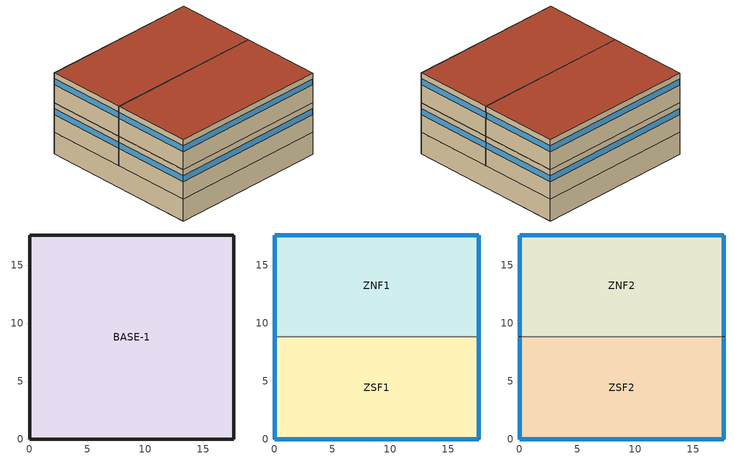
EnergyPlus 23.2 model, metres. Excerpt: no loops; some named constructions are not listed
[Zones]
BASE-1
 floor ground (SLABL): 0,17.59 17.59,17.59 17.59,0 0,0 z-2.44
 wall ground (UNDRWALL): 0,0 17.59,0 17.59,17.59 0,17.59 0,0 z-2.44:0
ZSF1
 floor to BASE-1 (FLOORR): 0,8.79 17.59,8.79 17.59,0 0,0 z0
 wall outside (WALLR): 0,8.79 0,0 17.59,0 17.59,8.79 z0:3.35
 window (CFS_Glz_2046): 17.59,0.01 17.59,8.79 / 0.01,0 17.58,0 / 0,8.79 0,0.01 z2.01:2.67
ZNF1
 floor to BASE-1 (FLOORR): 0,17.59 17.59,17.59 17.59,8.79 0,8.79 z0
 wall outside (WALLR): 17.59,8.79 17.59,17.59 0,17.59 0,8.79 z0:3.35
 wall to ZSF1 (INTWALL-1): 0,8.79 17.59,8.79 z0:3.35
 window (CFS_Glz_2046): 17.59,8.8 17.59,17.58 / 17.58,17.59 0.01,17.59 / 0,17.58 0,8.8 z2.01:2.67
ZNF2
 floor to ZNF1 (FLOORR): 0,17.59 17.59,17.59 17.59,8.79 0,8.79 z3.35
 wall outside (WALLR): 17.59,8.79 17.59,17.59 0,17.59 0,8.79 z3.35:6.71
 wall to ZSF2 (INTWALL-1): 0,8.79 17.59,8.79 z3.35:6.71
 window (CFS_Glz_2035): 17.59,8.9 17.59,17.58 / 17.58,17.59 0.01,17.59 / 0,17.58 0,8.9 z5.36:6.03
 roof outside (ROOFR): 0,8.79 17.59,8.79 17.59,17.59 0,17.59 z6.71
ZSF2
 floor to ZSF1 (FLOORR): 0,8.79 17.59,8.79 17.59,0 0,0 z3.35
 wall outside (WALLR): 0,8.79 0,0 17.59,0 17.59,8.79 z3.35:6.71
 window (CFS_Glz_2035): 17.59,0.01 17.59,8.79 / 0.01,0 17.58,0 / 0,8.79 0,0.01 z5.36:6.03
 roof outside (ROOFR): 0,0 17.59,0 17.59,8.79 0,8.79 z6.71
[Construction]
reverseFLOORR: CP01, CC24
[Material]
CC24: Conductivity=0.36; Density=1282; Roughness=MediumRough; Solar absorptance=0.65; Specific heat=837; Thermal absorptance=0.9; Thickness=0.1016; Visible absorptance=0.65
[Material:NoMass]
CP01: Roughness=Rough; Solar absorptance=0.75; Thermal absorptance=0.9; Thermal resistance=0.367; Visible absorptance=0.75
[Matrix:TwoDimension]
CFS_Glz_2035_TfSol: Number of columns=41; Number of rows=41; Value 1=7.57782; Value 2=0.00303; Value 3=0.00326; Value 4=0.00303; Value 5=0.00326; Value 6=0.00303; Value 7=0.00326; Value 8=0.00303; Value 9=0.00326; Value 10=0.00269; Value 11=0.00244; Value 12=0.00244; Value 13=0.00269; Value 14=0.00244; Value 15=0.00244; Value 16=0.00269; Value 17=0.00244; Value 18=0.00244; Value 19=0.00269; Value 20=0.00244; Value 21=0.00244; Value 22=0; Value 23=0; Value 24=0; Value 25=0; Value 26=0; Value 27=0; Value 28=0; Value 29=0; Value 30=0; Value 31=0; Value 32=0; Value 33=0; Value 34=0; Value 35=0; Value 36=0; Value 37=0; Value 38=0; Value 39=0; Value 40=0; Value 41=0; Value 42=0.00049; Value 43=5.47818; Value 44=0.00324; Value 45=0.00301; Value 46=0.00324; Value 47=0.00301; Value 48=0.00324; Value 49=0.00301; Value 50=0.00324; Value 51=0.00268; Value 52=0.00242; Value 53=0.00242; Value 54=0.00268; Value 55=0.00242; Value 56=0.00242; Value 57=0.00268; Value 58=0.00242; Value 59=0.00242; Value 60=0.00268; Value 61=0.00242; Value 62=0.00242; Value 63=0; Value 64=0; Value 65=0; Value 66=0; Value 67=0; Value 68=0; Value 69=0; Value 70=0; Value 71=0; Value 72=0; Value 73=0; Value 74=0; Value 75=0; Value 76=0; Value 77=0; Value 78=0; Value 79=0; Value 80=0; Value 81=0; Value 82=0; Value 83=0.00049; Value 84=0.00301; Value 85=4.81498; Value 86=0.00301; Value 87=0.00324; Value 88=0.00301; Value 89=0.00324; Value 90=0.00301; Value 91=0.00324; Value 92=0.00268; Value 93=0.00242; Value 94=0.00242; Value 95=0.00268; Value 96=0.00242; Value 97=0.00242; Value 98=0.00268; Value 99=0.00242; Value 100=0.00242; Value 101=0.00268; Value 102=0.00242; Value 103=0.00242; Value 104=0; Value 105=0; Value 106=0; Value 107=0; Value 108=0; Value 109=0; Value 110=0; Value 111=0; Value 112=0; Value 113=0; Value 114=0; Value 115=0; Value 116=0; Value 117=0; Value 118=0; Value 119=0; Value 120=0; Value 121=0; Value 122=0; Value 123=0; Value 124=0.00049; Value 125=0.00301; Value 126=0.00324; Value 127=5.47818; Value 128=0.00324; Value 129=0.00301; Value 130=0.00324; Value 131=0.00301; Value 132=0.00324; Value 133=0.00268; Value 134=0.00242; Value 135=0.00242; Value 136=0.00268; Value 137=0.00242; Value 138=0.00242; Value 139=0.00268; Value 140=0.00242; Value 141=0.00242; Value 142=0.00268; Value 143=0.00242; Value 144=0.00242; Value 145=0; Value 146=0; Value 147=0; Value 148=0; Value 149=0; Value 150=0; Value 151=0; Value 152=0; Value 153=0; Value 154=0; Value 155=0; Value 156=0; Value 157=0; Value 158=0; Value 159=0; Value 160=0; Value 161=0; Value 162=0; Value 163=0; Value 164=0; Value 165=0.00049; Value 166=0.00301; Value 167=0.00324; Value 168=0.00301; Value 169=4.81498; Value 170=0.00301; Value 171=0.00324; Value 172=0.00301; Value 173=0.00324; Value 174=0.00268; Value 175=0.00242; Value 176=0.00242; Value 177=0.00268; Value 178=0.00242; Value 179=0.00242; Value 180=0.00268; Value 181=0.00242; Value 182=0.00242; Value 183=0.00268; Value 184=0.00242; Value 185=0.00242; Value 186=0; Value 187=0; Value 188=0; Value 189=0; Value 190=0; Value 191=0; Value 192=0; Value 193=0; Value 194=0; Value 195=0; Value 196=0; Value 197=0; Value 198=0; Value 199=0; Value 200=0; Value 201=0; Value 202=0; Value 203=0; Value 204=0; Value 205=0; Value 206=0.00049; Value 207=0.00301; Value 208=0.00324; Value 209=0.00301; Value 210=0.00324; Value 211=5.47818; Value 212=0.00324; Value 213=0.00301; Value 214=0.00324; Value 215=0.00268; Value 216=0.00242; Value 217=0.00242; Value 218=0.00268; Value 219=0.00242; Value 220=0.00242; Value 221=0.00268; Value 222=0.00242; Value 223=0.00242; Value 224=0.00268; Value 225=0.00242; Value 226=0.00242; Value 227=0; Value 228=0; Value 229=0; Value 230=0; Value 231=0; Value 232=0; Value 233=0; Value 234=0; Value 235=0; Value 236=0; Value 237=0; Value 238=0; Value 239=0; Value 240=0; Value 241=0; Value 242=0; Value 243=0; Value 244=0; Value 245=0; Value 246=0; Value 247=0.00049; Value 248=0.00301; Value 249=0.00324; Value 250=0.00301; Value 251=0.00324; Value 252=0.00301; Value 253=4.81498; Value 254=0.00301; Value 255=0.00324; Value 256=0.00268; Value 257=0.00242; Value 258=0.00242; Value 259=0.00268; Value 260=0.00242; Value 261=0.00242; Value 262=0.00268; Value 263=0.00242; Value 264=0.00242; Value 265=0.00268; Value 266=0.00242; Value 267=0.00242; Value 268=0; Value 269=0; Value 270=0; Value 271=0; Value 272=0; Value 273=0; Value 274=0; Value 275=0; Value 276=0; Value 277=0; Value 278=0; Value 279=0; Value 280=0; Value 281=0; Value 282=0; Value 283=0; Value 284=0; Value 285=0; Value 286=0; Value 287=0; Value 288=0.00049; Value 289=0.00301; Value 290=0.00324; Value 291=0.00301; Value 292=0.00324; Value 293=0.00301; Value 294=0.00324; Value 295=5.47818; Value 296=0.00324; Value 297=0.00268; Value 298=0.00242; Value 299=0.00242; Value 300=0.00268; Value 301=0.00242; Value 302=0.00242; Value 303=0.00268; Value 304=0.00242; Value 305=0.00242; Value 306=0.00268; Value 307=0.00242; Value 308=0.00242; Value 309=0; Value 310=0; Value 311=0; Value 312=0; Value 313=0; Value 314=0; Value 315=0; Value 316=0; Value 317=0; Value 318=0; Value 319=0; Value 320=0; Value 321=0; Value 322=0; Value 323=0; Value 324=0; Value 325=0; Value 326=0; Value 327=0; Value 328=0; Value 329=0.00049; Value 330=0.00301; Value 331=0.00324; Value 332=0.00301; Value 333=0.00324; Value 334=0.00301; Value 335=0.00324; Value 336=0.00301; Value 337=4.81498; Value 338=0.00268; Value 339=0.00242; Value 340=0.00242; Value 341=0.00268; Value 342=0.00242; Value 343=0.00242; Value 344=0.00268; Value 345=0.00242; Value 346=0.00242; Value 347=0.00268; Value 348=0.00242; Value 349=0.00242; Value 350=0; Value 351=0; Value 352=0; Value 353=0; Value 354=0; Value 355=0; Value 356=0; Value 357=0; Value 358=0; Value 359=0; Value 360=0; Value 361=0; Value 362=0; Value 363=0; Value 364=0; Value 365=0; Value 366=0; Value 367=0; Value 368=0; Value 369=0; Value 370=0.00048; Value 371=0.00293; Value 372=0.00315; Value 373=0.00293; Value 374=0.00315; Value 375=0.00293; Value 376=0.00315; Value 377=0.00293; Value 378=0.00315; Value 379=1.99853; Value 380=0.00236; Value 381=0.00236; Value 382=0.00261; Value 383=0.00236; Value 384=0.00236; Value 385=0.00261; Value 386=0.00236; Value 387=0.00236; Value 388=0.00261; Value 389=0.00236; Value 390=0.00236; Value 391=0; Value 392=0; Value 393=0; Value 394=0; Value 395=0; Value 396=0; Value 397=0; Value 398=0; Value 399=0; Value 400=0; Value 401=0; Value 402=0; Value 403=0; Value 404=0; Value 405=0; Value 406=0; Value 407=0; Value 408=0; Value 409=0; Value 410=0; Value 411=0.00048; Value 412=0.00293; Value 413=0.00315; Value 414=0.00293; Value 415=0.00315; Value 416=0.00293; Value 417=0.00315; Value 418=0.00293; Value 419=0.00315; Value 420=0.00261; Value 421=1.72559; Value 422=0.00236; Value 423=0.00261; Value 424=0.00236; Value 425=0.00236; Value 426=0.00261; Value 427=0.00236; Value 428=0.00236; Value 429=0.00261; Value 430=0.00236; Value 431=0.00236; Value 432=0; Value 433=0; Value 434=0; Value 435=0; Value 436=0; Value 437=0; Value 438=0; Value 439=0; Value 440=0; Value 441=0; Value 442=0; Value 443=0; Value 444=0; Value 445=0; Value 446=0; Value 447=0; Value 448=0; Value 449=0; Value 450=0; Value 451=0; Value 452=0.00048; Value 453=0.00293; Value 454=0.00315; Value 455=0.00293; Value 456=0.00315; Value 457=0.00293; Value 458=0.00315; Value 459=0.00293; Value 460=0.00315; Value 461=0.00261; Value 462=0.00236; Value 463=1.72559; Value 464=0.00261; Value 465=0.00236; Value 466=0.00236; Value 467=0.00261; Value 468=0.00236; Value 469=0.00236; Value 470=0.00261; Value 471=0.00236; Value 472=0.00236; Value 473=0; Value 474=0; Value 475=0; Value 476=0; Value 477=0; Value 478=0; Value 479=0; Value 480=0; Value 481=0; Value 482=0; Value 483=0; Value 484=0; Value 485=0; Value 486=0; Value 487=0; Value 488=0; Value 489=0; Value 490=0; Value 491=0; Value 492=0; Value 493=0.00048; Value 494=0.00293; Value 495=0.00315; Value 496=0.00293; Value 497=0.00315; Value 498=0.00293; Value 499=0.00315; Value 500=0.00293; Value 501=0.00315; Value 502=0.00261; Value 503=0.00236; Value 504=0.00236; Value 505=1.99853; Value 506=0.00236; Value 507=0.00236; Value 508=0.00261; Value 509=0.00236; Value 510=0.00236; Value 511=0.00261; Value 512=0.00236; Value 513=0.00236; Value 514=0; Value 515=0; Value 516=0; Value 517=0; Value 518=0; Value 519=0; Value 520=0; Value 521=0; Value 522=0; Value 523=0; Value 524=0; Value 525=0; Value 526=0; Value 527=0; Value 528=0; Value 529=0; Value 530=0; Value 531=0; Value 532=0; Value 533=0; Value 534=0.00048; Value 535=0.00293; Value 536=0.00315; Value 537=0.00293; Value 538=0.00315; Value 539=0.00293; Value 540=0.00315; Value 541=0.00293; Value 542=0.00315; Value 543=0.00261; Value 544=0.00236; Value 545=0.00236; Value 546=0.00261; Value 547=1.72559; Value 548=0.00236; Value 549=0.00261; Value 550=0.00236; Value 551=0.00236; Value 552=0.00261; Value 553=0.00236; Value 554=0.00236; Value 555=0; Value 556=0; Value 557=0; Value 558=0; Value 559=0; Value 560=0; Value 561=0; Value 562=0; Value 563=0; Value 564=0; Value 565=0; Value 566=0; Value 567=0; Value 568=0; Value 569=0; Value 570=0; Value 571=0; Value 572=0; Value 573=0; Value 574=0; Value 575=0.00048; Value 576=0.00293; Value 577=0.00315; Value 578=0.00293; Value 579=0.00315; Value 580=0.00293; Value 581=0.00315; Value 582=0.00293; Value 583=0.00315; Value 584=0.00261; Value 585=0.00236; Value 586=0.00236; Value 587=0.00261; Value 588=0.00236; Value 589=1.72559; Value 590=0.00261; Value 591=0.00236; Value 592=0.00236; Value 593=0.00261; Value 594=0.00236; Value 595=0.00236; Value 596=0; Value 597=0; Value 598=0; Value 599=0; Value 600=0; Value 601=0; Value 602=0; Value 603=0; Value 604=0; Value 605=0; Value 606=0; Value 607=0; Value 608=0; Value 609=0; Value 610=0; Value 611=0; Value 612=0; Value 613=0; Value 614=0; Value 615=0; Value 616=0.00048; Value 617=0.00293; Value 618=0.00315; Value 619=0.00293; Value 620=0.00315; Value 621=0.00293; Value 622=0.00315; Value 623=0.00293; Value 624=0.00315; Value 625=0.00261; Value 626=0.00236; Value 627=0.00236; Value 628=0.00261; Value 629=0.00236; Value 630=0.00236; Value 631=1.99853; Value 632=0.00236; Value 633=0.00236; Value 634=0.00261; Value 635=0.00236; Value 636=0.00236; Value 637=0; Value 638=0; Value 639=0; Value 640=0; Value 641=0; Value 642=0; Value 643=0; Value 644=0; Value 645=0; Value 646=0; Value 647=0; Value 648=0; Value 649=0; Value 650=0; Value 651=0; Value 652=0; Value 653=0; Value 654=0; Value 655=0; Value 656=0; Value 657=0.00048; Value 658=0.00293; Value 659=0.00315; Value 660=0.00293; Value 661=0.00315; Value 662=0.00293; Value 663=0.00315; Value 664=0.00293; Value 665=0.00315; Value 666=0.00261; Value 667=0.00236; Value 668=0.00236; Value 669=0.00261; Value 670=0.00236; Value 671=0.00236; Value 672=0.00261; Value 673=1.72559; Value 674=0.00236; Value 675=0.00261; Value 676=0.00236; Value 677=0.00236; Value 678=0; Value 679=0; Value 680=0; Value 681=0; Value 682=0; Value 683=0; Value 684=0; Value 685=0; Value 686=0; Value 687=0; Value 688=0; Value 689=0; Value 690=0; Value 691=0; Value 692=0; Value 693=0; Value 694=0; Value 695=0; Value 696=0; Value 697=0; Value 698=0.00048; Value 699=0.00293; Value 700=0.00315; Value 701=0.00293; Value 702=0.00315; Value 703=0.00293; Value 704=0.00315; Value 705=0.00293; Value 706=0.00315; Value 707=0.00261; Value 708=0.00236; Value 709=0.00236; Value 710=0.00261; Value 711=0.00236; Value 712=0.00236; Value 713=0.00261; Value 714=0.00236; Value 715=1.72559; Value 716=0.00261; Value 717=0.00236; Value 718=0.00236; Value 719=0; Value 720=0; Value 721=0; Value 722=0; Value 723=0; Value 724=0; Value 725=0; Value 726=0; Value 727=0; Value 728=0; Value 729=0; Value 730=0; Value 731=0; Value 732=0; Value 733=0; Value 734=0; Value 735=0; Value 736=0; Value 737=0; Value 738=0; Value 739=0.00048; Value 740=0.00293; Value 741=0.00315; Value 742=0.00293; Value 743=0.00315; Value 744=0.00293; Value 745=0.00315; Value 746=0.00293; Value 747=0.00315; Value 748=0.00261; Value 749=0.00236; Value 750=0.00236; Value 751=0.00261; Value 752=0.00236; Value 753=0.00236; Value 754=0.00261; Value 755=0.00236; Value 756=0.00236; Value 757=1.99853; Value 758=0.00236; Value 759=0.00236; Value 760=0; Value 761=0; Value 762=0; Value 763=0; Value 764=0; Value 765=0; Value 766=0; Value 767=0; Value 768=0; Value 769=0; Value 770=0; Value 771=0; Value 772=0; Value 773=0; Value 774=0; Value 775=0; Value 776=0; Value 777=0; Value 778=0; Value 779=0; Value 780=0.00048; Value 781=0.00293; Value 782=0.00315; Value 783=0.00293; Value 784=0.00315; Value 785=0.00293; Value 786=0.00315; Value 787=0.00293; Value 788=0.00315; Value 789=0.00261; Value 790=0.00236; Value 791=0.00236; Value 792=0.00261; Value 793=0.00236; Value 794=0.00236; Value 795=0.00261; Value 796=0.00236; Value 797=0.00236; Value 798=0.00261; Value 799=1.72559; Value 800=0.00236; Value 801=0; Value 802=0; Value 803=0; Value 804=0; Value 805=0; Value 806=0; Value 807=0; Value 808=0; Value 809=0; Value 810=0; Value 811=0; Value 812=0; Value 813=0; Value 814=0; Value 815=0; Value 816=0; Value 817=0; Value 818=0; Value 819=0; Value 820=0; Value 821=0.00048; Value 822=0.00293; Value 823=0.00315; Value 824=0.00293; Value 825=0.00315; Value 826=0.00293; Value 827=0.00315; Value 828=0.00293; Value 829=0.00315; Value 830=0.00261; Value 831=0.00236; Value 832=0.00236; Value 833=0.00261; Value 834=0.00236; Value 835=0.00236; Value 836=0.00261; Value 837=0.00236; Value 838=0.00236; Value 839=0.00261; Value 840=0.00236; Value 841=1.72559; Value 842=0; Value 843=0; Value 844=0; Value 845=0; Value 846=0; Value 847=0; Value 848=0; Value 849=0; Value 850=0; Value 851=0; Value 852=0; Value 853=0; Value 854=0; Value 855=0; Value 856=0; Value 857=0; Value 858=0; Value 859=0; Value 860=0; Value 861=0; Value 862=0.00044; Value 863=0.00266; Value 864=0.00286; Value 865=0.00266; Value 866=0.00286; Value 867=0.00266; Value 868=0.00286; Value 869=0.00266; Value 870=0.00286; Value 871=0.00236; Value 872=0.00214; Value 873=0.00214; Value 874=0.00236; Value 875=0.00214; Value 876=0.00214; Value 877=0.00236; Value 878=0.00214; Value 879=0.00214; Value 880=0.00236; Value 881=0.00214; Value 882=0.00214; Value 883=0; Value 884=0; Value 885=0; Value 886=0; Value 887=0; Value 888=0; Value 889=0; Value 890=0; Value 891=0; Value 892=0; Value 893=0; Value 894=0; Value 895=0; Value 896=0; Value 897=0; Value 898=0; Value 899=0; Value 900=0; Value 901=0; Value 902=0; Value 903=0.00044; Value 904=0.00266; Value 905=0.00286; Value 906=0.00266; Value 907=0.00286; Value 908=0.00266; Value 909=0.00286; Value 910=0.00266; Value 911=0.00286; Value 912=0.00236; Value 913=0.00214; Value 914=0.00214; Value 915=0.00236; Value 916=0.00214; Value 917=0.00214; Value 918=0.00236; Value 919=0.00214; Value 920=0.00214; Value 921=0.00236; Value 922=0.00214; Value 923=0.00214; Value 924=0; Value 925=0; Value 926=0; Value 927=0; Value 928=0; Value 929=0; Value 930=0; Value 931=0; Value 932=0; Value 933=0; Value 934=0; Value 935=0; Value 936=0; Value 937=0; Value 938=0; Value 939=0; Value 940=0; Value 941=0; Value 942=0; Value 943=0; Value 944=0.00044; Value 945=0.00266; Value 946=0.00286; Value 947=0.00266; Value 948=0.00286; Value 949=0.00266; Value 950=0.00286; Value 951=0.00266; Value 952=0.00286; Value 953=0.00236; Value 954=0.00214; Value 955=0.00214; Value 956=0.00236; Value 957=0.00214; Value 958=0.00214; Value 959=0.00236; Value 960=0.00214; Value 961=0.00214; Value 962=0.00236; Value 963=0.00214; Value 964=0.00214; Value 965=0; Value 966=0; Value 967=0; Value 968=0; Value 969=0; Value 970=0; Value 971=0; Value 972=0; Value 973=0; Value 974=0; Value 975=0; Value 976=0; Value 977=0; Value 978=0; Value 979=0; Value 980=0; Value 981=0; Value 982=0; Value 983=0; Value 984=0; Value 985=0.00044; Value 986=0.00266; Value 987=0.00286; Value 988=0.00266; Value 989=0.00286; Value 990=0.00266; Value 991=0.00286; Value 992=0.00266; Value 993=0.00286; Value 994=0.00236; Value 995=0.00214; Value 996=0.00214; Value 997=0.00236; Value 998=0.00214; Value 999=0.00214; Value 1000=0.00236; Value 1001=0.00214; Value 1002=0.00214; Value 1003=0.00236; Value 1004=0.00214; Value 1005=0.00214; Value 1006=0; Value 1007=0; Value 1008=0; Value 1009=0; Value 1010=0; Value 1011=0; Value 1012=0; Value 1013=0; Value 1014=0; Value 1015=0; Value 1016=0; Value 1017=0; Value 1018=0; Value 1019=0; Value 1020=0; Value 1021=0; Value 1022=0; Value 1023=0; Value 1024=0; Value 1025=0; Value 1026=0.00044; Value 1027=0.00266; Value 1028=0.00286; Value 1029=0.00266; Value 1030=0.00286; Value 1031=0.00266; Value 1032=0.00286; Value 1033=0.00266; Value 1034=0.00286; Value 1035=0.00236; Value 1036=0.00214; Value 1037=0.00214; Value 1038=0.00236; Value 1039=0.00214; Value 1040=0.00214; Value 1041=0.00236; Value 1042=0.00214; Value 1043=0.00214; Value 1044=0.00236; Value 1045=0.00214; Value 1046=0.00214; Value 1047=0; Value 1048=0; Value 1049=0; Value 1050=0; Value 1051=0; Value 1052=0; Value 1053=0; Value 1054=0; Value 1055=0; Value 1056=0; Value 1057=0; Value 1058=0; Value 1059=0; Value 1060=0; Value 1061=0; Value 1062=0; Value 1063=0; Value 1064=0; Value 1065=0; Value 1066=0; Value 1067=0.00044; Value 1068=0.00266; Value 1069=0.00286; Value 1070=0.00266; Value 1071=0.00286; Value 1072=0.00266; Value 1073=0.00286; Value 1074=0.00266; Value 1075=0.00286; Value 1076=0.00236; Value 1077=0.00214; Value 1078=0.00214; Value 1079=0.00236; Value 1080=0.00214; Value 1081=0.00214; Value 1082=0.00236; Value 1083=0.00214; Value 1084=0.00214; Value 1085=0.00236; Value 1086=0.00214; Value 1087=0.00214; Value 1088=0; Value 1089=0; Value 1090=0; Value 1091=0; Value 1092=0; Value 1093=0; Value 1094=0; Value 1095=0; Value 1096=0; Value 1097=0; Value 1098=0; Value 1099=0; Value 1100=0; Value 1101=0; Value 1102=0; Value 1103=0; Value 1104=0; Value 1105=0; Value 1106=0; Value 1107=0; Value 1108=0.00044; Value 1109=0.00266; Value 1110=0.00286; Value 1111=0.00266; Value 1112=0.00286; Value 1113=0.00266; Value 1114=0.00286; Value 1115=0.00266; Value 1116=0.00286; Value 1117=0.00236; Value 1118=0.00214; Value 1119=0.00214; Value 1120=0.00236; Value 1121=0.00214; Value 1122=0.00214; Value 1123=0.00236; Value 1124=0.00214; Value 1125=0.00214; Value 1126=0.00236; Value 1127=0.00214; Value 1128=0.00214; Value 1129=0; Value 1130=0; Value 1131=0; Value 1132=0; Value 1133=0; Value 1134=0; Value 1135=0; Value 1136=0; Value 1137=0; Value 1138=0; Value 1139=0; Value 1140=0; Value 1141=0; Value 1142=0; Value 1143=0; Value 1144=0; Value 1145=0; Value 1146=0; Value 1147=0; Value 1148=0; Value 1149=0.00044; Value 1150=0.00266; Value 1151=0.00286; Value 1152=0.00266; Value 1153=0.00286; Value 1154=0.00266; Value 1155=0.00286; Value 1156=0.00266; Value 1157=0.00286; Value 1158=0.00236; Value 1159=0.00214; Value 1160=0.00214; Value 1161=0.00236; Value 1162=0.00214; Value 1163=0.00214; Value 1164=0.00236; Value 1165=0.00214; Value 1166=0.00214; Value 1167=0.00236; Value 1168=0.00214; Value 1169=0.00214; Value 1170=0; Value 1171=0; Value 1172=0; Value 1173=0; Value 1174=0; Value 1175=0; Value 1176=0; Value 1177=0; Value 1178=0; Value 1179=0; Value 1180=0; Value 1181=0; Value 1182=0; Value 1183=0; Value 1184=0; Value 1185=0; Value 1186=0; Value 1187=0; Value 1188=0; Value 1189=0; Value 1190=0.00044; Value 1191=0.00266; Value 1192=0.00286; Value 1193=0.00266; Value 1194=0.00286; Value 1195=0.00266; Value 1196=0.00286; Value 1197=0.00266; Value 1198=0.00286; Value 1199=0.00236; Value 1200=0.00214; Value 1201=0.00214; Value 1202=0.00236; Value 1203=0.00214; Value 1204=0.00214; Value 1205=0.00236; Value 1206=0.00214; Value 1207=0.00214; Value 1208=0.00236; Value 1209=0.00214; Value 1210=0.00214; Value 1211=0; Value 1212=0; Value 1213=0; Value 1214=0; Value 1215=0; Value 1216=0; Value 1217=0; Value 1218=0; Value 1219=0; Value 1220=0; Value 1221=0; Value 1222=0; Value 1223=0; Value 1224=0; Value 1225=0; Value 1226=0; Value 1227=0; Value 1228=0; Value 1229=0; Value 1230=0; Value 1231=0.00044; Value 1232=0.00266; Value 1233=0.00286; Value 1234=0.00266; Value 1235=0.00286; Value 1236=0.00266; Value 1237=0.00286; Value 1238=0.00266; Value 1239=0.00286; Value 1240=0.00236; Value 1241=0.00214; Value 1242=0.00214; Value 1243=0.00236; Value 1244=0.00214; Value 1245=0.00214; Value 1246=0.00236; Value 1247=0.00214; Value 1248=0.00214; Value 1249=0.00236; Value 1250=0.00214; Value 1251=0.00214; Value 1252=0; Value 1253=0; Value 1254=0; Value 1255=0; Value 1256=0; Value 1257=0; Value 1258=0; Value 1259=0; Value 1260=0; Value 1261=0; Value 1262=0; Value 1263=0; Value 1264=0; Value 1265=0; Value 1266=0; Value 1267=0; Value 1268=0; Value 1269=0; Value 1270=0; Value 1271=0; Value 1272=0.00044; Value 1273=0.00266; Value 1274=0.00286; Value 1275=0.00266; Value 1276=0.00286; Value 1277=0.00266; Value 1278=0.00286; Value 1279=0.00266; Value 1280=0.00286; Value 1281=0.00236; Value 1282=0.00214; Value 1283=0.00214; Value 1284=0.00236; Value 1285=0.00214; Value 1286=0.00214; Value 1287=0.00236; Value 1288=0.00214; Value 1289=0.00214; Value 1290=0.00236; Value 1291=0.00214; Value 1292=0.00214; Value 1293=0; Value 1294=0; Value 1295=0; Value 1296=0; Value 1297=0; Value 1298=0; Value 1299=0; Value 1300=0; Value 1301=0; Value 1302=0; Value 1303=0; Value 1304=0; Value 1305=0; Value 1306=0; Value 1307=0; Value 1308=0; Value 1309=0; Value 1310=0; Value 1311=0; Value 1312=0; Value 1313=0.00044; Value 1314=0.00266; Value 1315=0.00286; Value 1316=0.00266; Value 1317=0.00286; Value 1318=0.00266; Value 1319=0.00286; Value 1320=0.00266; Value 1321=0.00286; Value 1322=0.00236; Value 1323=0.00214; Value 1324=0.00214; Value 1325=0.00236; Value 1326=0.00214; Value 1327=0.00214; Value 1328=0.00236; Value 1329=0.00214; Value 1330=0.00214; Value 1331=0.00236; Value 1332=0.00214; Value 1333=0.00214; Value 1334=0; Value 1335=0; Value 1336=0; Value 1337=0; Value 1338=0; Value 1339=0; Value 1340=0; Value 1341=0; Value 1342=0; Value 1343=0; Value 1344=0; Value 1345=0; Value 1346=0; Value 1347=0; Value 1348=0; Value 1349=0; Value 1350=0; Value 1351=0; Value 1352=0; Value 1353=0; Value 1354=0.0002; Value 1355=0.00125; Value 1356=0.00134; Value 1357=0.00125; Value 1358=0.00134; Value 1359=0.00125; Value 1360=0.00134; Value 1361=0.00125; Value 1362=0.00134; Value 1363=0.00111; Value 1364=0.001; Value 1365=0.001; Value 1366=0.00111; Value 1367=0.001; Value 1368=0.001; Value 1369=0.00111; Value 1370=0.001; Value 1371=0.001; Value 1372=0.00111; Value 1373=0.001; Value 1374=0.001; Value 1375=0; Value 1376=0; Value 1377=0; Value 1378=0; Value 1379=0; Value 1380=0; Value 1381=0; Value 1382=0; Value 1383=0; Value 1384=0; Value 1385=0; Value 1386=0; Value 1387=0; Value 1388=0; Value 1389=0; Value 1390=0; Value 1391=0; Value 1392=0; Value 1393=0; Value 1394=0; Value 1395=0.0002; Value 1396=0.00125; Value 1397=0.00134; Value 1398=0.00125; Value 1399=0.00134; Value 1400=0.00125; Value 1401=0.00134; Value 1402=0.00125; Value 1403=0.00134; Value 1404=0.00111; Value 1405=0.001; Value 1406=0.001; Value 1407=0.00111; Value 1408=0.001; Value 1409=0.001; Value 1410=0.00111; Value 1411=0.001; Value 1412=0.001; Value 1413=0.00111; Value 1414=0.001; Value 1415=0.001; Value 1416=0; Value 1417=0; Value 1418=0; Value 1419=0; Value 1420=0; Value 1421=0; Value 1422=0; Value 1423=0; Value 1424=0; Value 1425=0; Value 1426=0; Value 1427=0; Value 1428=0; Value 1429=0; Value 1430=0; Value 1431=0; Value 1432=0; Value 1433=0; Value 1434=0; Value 1435=0; Value 1436=0.0002; Value 1437=0.00125; Value 1438=0.00134; Value 1439=0.00125; Value 1440=0.00134; Value 1441=0.00125; Value 1442=0.00134; Value 1443=0.00125; Value 1444=0.00134; Value 1445=0.00111; Value 1446=0.001; Value 1447=0.001; Value 1448=0.00111; Value 1449=0.001; Value 1450=0.001; Value 1451=0.00111; Value 1452=0.001; Value 1453=0.001; Value 1454=0.00111; Value 1455=0.001; Value 1456=0.001; Value 1457=0; Value 1458=0; Value 1459=0; Value 1460=0; Value 1461=0; Value 1462=0; Value 1463=0; Value 1464=0; Value 1465=0; Value 1466=0; Value 1467=0; Value 1468=0; Value 1469=0; Value 1470=0; Value 1471=0; Value 1472=0; Value 1473=0; Value 1474=0; Value 1475=0; Value 1476=0; Value 1477=0.0002; Value 1478=0.00125; Value 1479=0.00134; Value 1480=0.00125; Value 1481=0.00134; Value 1482=0.00125; Value 1483=0.00134; Value 1484=0.00125; Value 1485=0.00134; Value 1486=0.00111; Value 1487=0.001; Value 1488=0.001; Value 1489=0.00111; Value 1490=0.001; Value 1491=0.001; Value 1492=0.00111; Value 1493=0.001; Value 1494=0.001; Value 1495=0.00111; Value 1496=0.001; Value 1497=0.001; Value 1498=0; Value 1499=0; Value 1500=0; Value 1501=0; Value 1502=0; Value 1503=0; Value 1504=0; Value 1505=0; Value 1506=0; Value 1507=0; Value 1508=0; Value 1509=0; Value 1510=0; Value 1511=0; Value 1512=0; Value 1513=0; Value 1514=0; Value 1515=0; Value 1516=0; Value 1517=0; Value 1518=0.0002; Value 1519=0.00125; Value 1520=0.00134; Value 1521=0.00125; Value 1522=0.00134; Value 1523=0.00125; Value 1524=0.00134; Value 1525=0.00125; Value 1526=0.00134; Value 1527=0.00111; Value 1528=0.001; Value 1529=0.001; Value 1530=0.00111; Value 1531=0.001; Value 1532=0.001; Value 1533=0.00111; Value 1534=0.001; Value 1535=0.001; Value 1536=0.00111; Value 1537=0.001; Value 1538=0.001; Value 1539=0; Value 1540=0; Value 1541=0; Value 1542=0; Value 1543=0; Value 1544=0; Value 1545=0; Value 1546=0; Value 1547=0; Value 1548=0; Value 1549=0; Value 1550=0; Value 1551=0; Value 1552=0; Value 1553=0; Value 1554=0; Value 1555=0; Value 1556=0; Value 1557=0; Value 1558=0; Value 1559=0.0002; Value 1560=0.00125; Value 1561=0.00134; Value 1562=0.00125; Value 1563=0.00134; Value 1564=0.00125; Value 1565=0.00134; Value 1566=0.00125; Value 1567=0.00134; Value 1568=0.00111; Value 1569=0.001; Value 1570=0.001; Value 1571=0.00111; Value 1572=0.001; Value 1573=0.001; Value 1574=0.00111; Value 1575=0.001; Value 1576=0.001; Value 1577=0.00111; Value 1578=0.001; Value 1579=0.001; Value 1580=0; Value 1581=0; Value 1582=0; Value 1583=0; Value 1584=0; Value 1585=0; Value 1586=0; Value 1587=0; Value 1588=0; Value 1589=0; Value 1590=0; Value 1591=0; Value 1592=0; Value 1593=0; Value 1594=0; Value 1595=0; Value 1596=0; Value 1597=0; Value 1598=0; Value 1599=0; Value 1600=0.0002; Value 1601=0.00125; Value 1602=0.00134; Value 1603=0.00125; Value 1604=0.00134; Value 1605=0.00125; Value 1606=0.00134; Value 1607=0.00125; Value 1608=0.00134; Value 1609=0.00111; Value 1610=0.001; Value 1611=0.001; Value 1612=0.00111; Value 1613=0.001; Value 1614=0.001; Value 1615=0.00111; Value 1616=0.001; Value 1617=0.001; Value 1618=0.00111; Value 1619=0.001; Value 1620=0.001; Value 1621=0; Value 1622=0; Value 1623=0; Value 1624=0; Value 1625=0; Value 1626=0; Value 1627=0; Value 1628=0; Value 1629=0; Value 1630=0; Value 1631=0; Value 1632=0; Value 1633=0; Value 1634=0; Value 1635=0; Value 1636=0; Value 1637=0; Value 1638=0; Value 1639=0; Value 1640=0; Value 1641=0.0002; Value 1642=0.00125; Value 1643=0.00134; Value 1644=0.00125; Value 1645=0.00134; Value 1646=0.00125; Value 1647=0.00134; Value 1648=0.00125; Value 1649=0.00134; Value 1650=0.00111; Value 1651=0.001; Value 1652=0.001; Value 1653=0.00111; Value 1654=0.001; Value 1655=0.001; Value 1656=0.00111; Value 1657=0.001; Value 1658=0.001; Value 1659=0.00111; Value 1660=0.001; Value 1661=0.001; Value 1662=0; Value 1663=0; Value 1664=0; Value 1665=0; Value 1666=0; Value 1667=0; Value 1668=0; Value 1669=0; Value 1670=0; Value 1671=0; Value 1672=0; Value 1673=0; Value 1674=0; Value 1675=0; Value 1676=0; Value 1677=0; Value 1678=0; Value 1679=0; Value 1680=0; Value 1681=0
